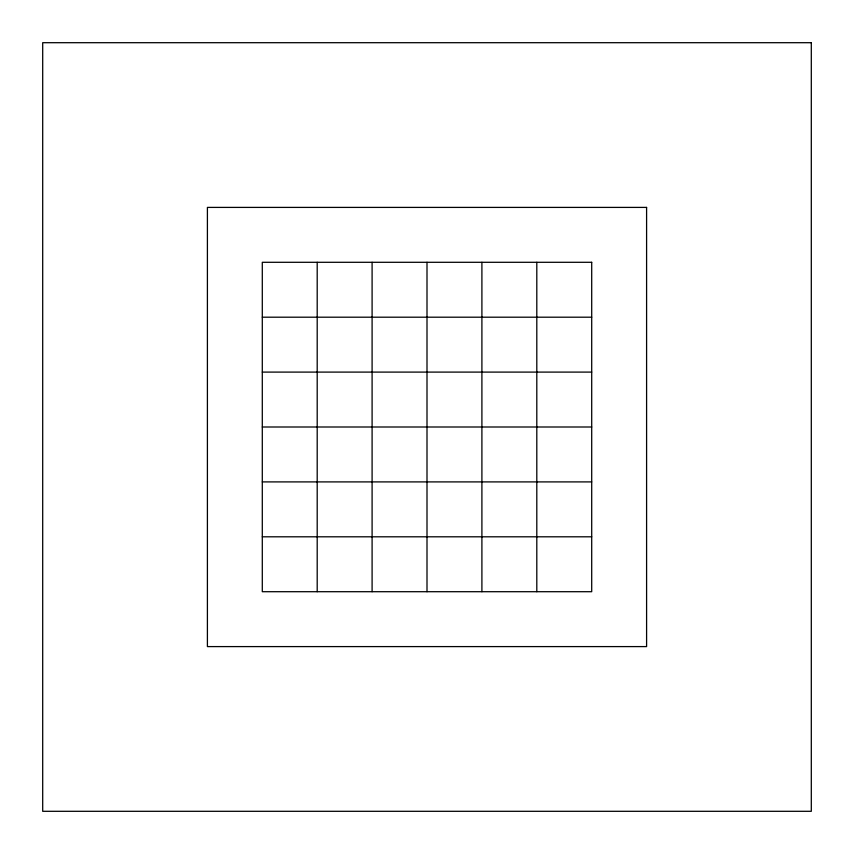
<?xml version="1.0" encoding="UTF-8"?>
<svg xmlns="http://www.w3.org/2000/svg" width="854" height="854" viewBox="0 0 854 854"><rect width="100%" height="100%" fill="white"/><g stroke="black" fill="none" stroke-linecap="round" stroke-linejoin="round"><path stroke-width="1.28" d="M262.295 317.197L591.705 317.197M262.295 372.098L591.705 372.098M262.295 427L591.705 427M262.295 481.902L591.705 481.902M262.295 536.803L591.705 536.803M536.803 262.295L536.803 591.705M481.902 262.295L481.902 591.705M427 262.295L427 591.705M372.098 262.295L372.098 591.705M317.197 262.295L317.197 591.705M811.3 42.7L42.7 42.7L42.7 811.3L811.3 811.3L811.3 42.7M646.595 207.405L207.405 207.405L207.405 646.595L646.595 646.595L646.595 207.405M591.705 262.295L262.295 262.295L262.295 591.705L591.705 591.705L591.705 262.295"/></g></svg>
